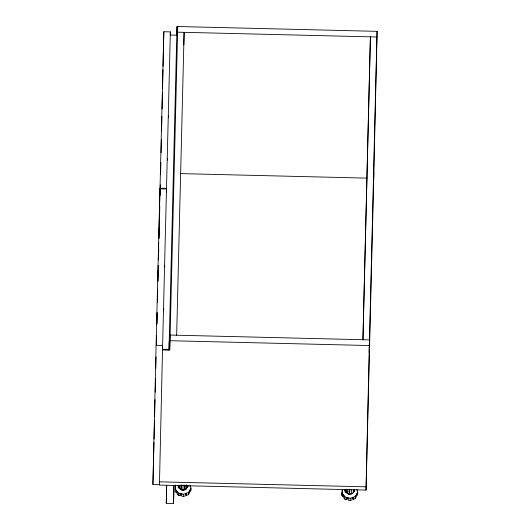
<?xml version="1.0" encoding="UTF-8"?>
<svg xmlns="http://www.w3.org/2000/svg" width="530" height="530" viewBox="0 0 530 530"><rect width="100%" height="100%" fill="white"/><g stroke="black" fill="none" stroke-linecap="round" stroke-linejoin="round"><path stroke-width="0.79" d="M159.451 484.586L152.925 484.427L156.085 345.308L159.947 188.839L166.473 188.991M156.88 324.035L157.145 312.316M157.37 302.637L157.668 289.267M157.854 281.231L158.212 265.397M158.338 259.826L158.735 242.343M158.828 238.42L159.272 218.665M159.311 217.022L163.83 31.74L170.355 31.893L170.276 35.377M160.862 162.63L160.59 174.158M161.087 152.753L161.385 139.582M161.57 131.347L161.908 116.527M162.074 109.12L162.452 92.657M162.544 88.536L162.975 69.609M163.048 66.316L163.83 31.74M163.73 310.004L163.763 308.361M164.697 267.2L164.737 265.55M166.4 192.284L166.486 188.369L159.967 188.21M167.434 160.1L167.473 158.45M168.407 117.229L168.447 115.586M169.037 349.727L169.242 340.697L369.311 345.54M373.729 178.292L377.075 31.343L177.007 26.5L176.808 35.185L170.282 35.026M173.972 485.308L173.529 503.5L166.274 503.328L166.685 485.255M183.831 44.977L184.115 32.33L176.649 335.45M173.529 503.5L173.939 485.434M175.675 485.01L175.132 491.204L176.285 492.701L177.61 491.933M175.357 489.428L175.403 487.355M175.549 486.176L175.503 488.249L175.721 486.467M176.285 492.701L176.331 490.621L177.093 491.615L177.047 493.688L178.199 495.179L180.028 495.649L180.697 493.662M179.59 485.208L179.326 488.66L178.246 487.189L178.285 485.586M178.199 495.179L178.246 492.933L175.185 488.958M179.326 488.66L179.398 485.447M180.028 495.649L180.081 493.576L182.161 494.039M182.969 484.91L182.916 490.051L180.962 489.667L181.075 484.811M181.174 488.62L181.247 485.407M181.538 493.953L181.492 496.027L183.479 496.537L185.368 495.822L185.414 493.748L186.666 493.278L186.62 495.351L188.508 494.636L189.415 493.033L189.462 490.959L190.065 489.899L190.018 491.973L190.926 490.369L190.979 488.123L190.323 485.805M183.479 496.537L183.526 494.291L188.554 492.39L190.979 488.123M186.666 484.817L186.573 488.832L184.89 489.76L184.917 485.427M184.89 489.76L184.996 484.937M186.573 488.832L186.368 485.453M186.295 488.667L187.441 487.249L187.481 485.639M187.441 487.249L187.759 485.811M188.508 494.636L188.554 492.39M190.118 486.785L190.151 485.4M344.334 495.974L343.009 496.736L341.857 495.239L342.3 489.839M342.108 492.078L341.857 495.239M342.241 491.595L342.274 490.21M343.009 496.736L343.056 494.662L343.818 495.649L343.771 497.723L344.917 499.22L346.752 499.691L347.422 497.697M346.315 489.243L346.044 492.695L344.97 491.224L345.003 489.621M344.917 499.22L344.97 496.968L341.91 492.993M346.044 492.695L346.117 489.481M346.752 499.691L346.799 497.61L348.263 497.988L348.217 500.062L350.204 500.572L352.092 499.856L352.139 497.783L353.384 497.312L353.338 499.386L355.226 498.67L356.14 497.067L356.186 494.993L356.789 493.933L356.743 496.007L357.651 494.404L357.704 492.158L356.875 489.435M349.747 489.236L349.641 494.086L347.687 493.702L347.779 489.66M347.687 493.702L347.938 491.052M349.641 494.086L349.674 489.753M350.204 500.572L350.25 498.326L355.279 496.425L357.704 492.158M353.371 489.66L353.298 492.874L351.609 493.794L351.642 489.462M353.404 492.231L354.166 491.283L354.206 489.68M354.444 491.456L354.484 489.852L354.881 489.766L354.166 491.283M355.226 498.67L355.279 496.425M156.085 345.308L162.611 345.461L159.437 485.083L366.031 490.084L369.45 339.882L169.984 335.053L169.627 350.105L162.505 349.933M152.925 484.427L153.435 463.843M153.475 462.193L153.965 442.431M154.044 439.132L154.495 421.019M154.614 416.076L155.025 399.607M155.204 392.193L155.548 378.195M155.793 368.31L156.078 356.783M156.363 345.255L156.608 335.371M156.887 324.035L157.152 313.329M157.417 302.623L157.682 291.917M157.947 281.211L158.212 270.505M158.477 259.799L158.742 249.093M159.007 238.387L159.272 227.681M159.537 216.975L159.802 206.269M160.067 195.563L160.325 184.864M170.355 31.893L162.524 349.224L169.043 349.383L177.007 26.5M177.603 26.513L177.464 32.171L376.936 37.001M177.729 26.52L169.766 349.747L162.511 349.575M166.274 503.328L166.685 486.785M362.924 339.723L370.41 36.842L362.944 339.962M369.165 352.529L377.075 31.343M366.031 490.084L373.869 172.634M342.3 491.694L342.446 490.508M187.726 487.421L188.157 485.725L187.819 485.778M180.962 489.667L179.518 488.415M177.901 485.48L178.583 487.143L178.246 487.189M184.831 489.468L182.916 490.051M344.619 489.515L345.308 491.177L344.97 491.224M349.581 493.794L351.609 493.794M180.359 173.608L367.118 178.126M159.51 481.83L366.104 486.832M344.97 496.968L350.25 498.326M178.246 492.933L183.526 494.291M346.242 492.456L347.879 493.457M352.37 497.484L353.338 499.386M185.646 493.443L186.62 495.351M190.469 488.759L190.926 490.369M352.635 492.92A3.418 2.968 1.3 0 1 349.191 494.298A3.418 2.968 1.3 0 1 346.388 492.059M185.911 488.885A3.418 2.968 1.3 0 1 179.988 488.746"/></g></svg>
